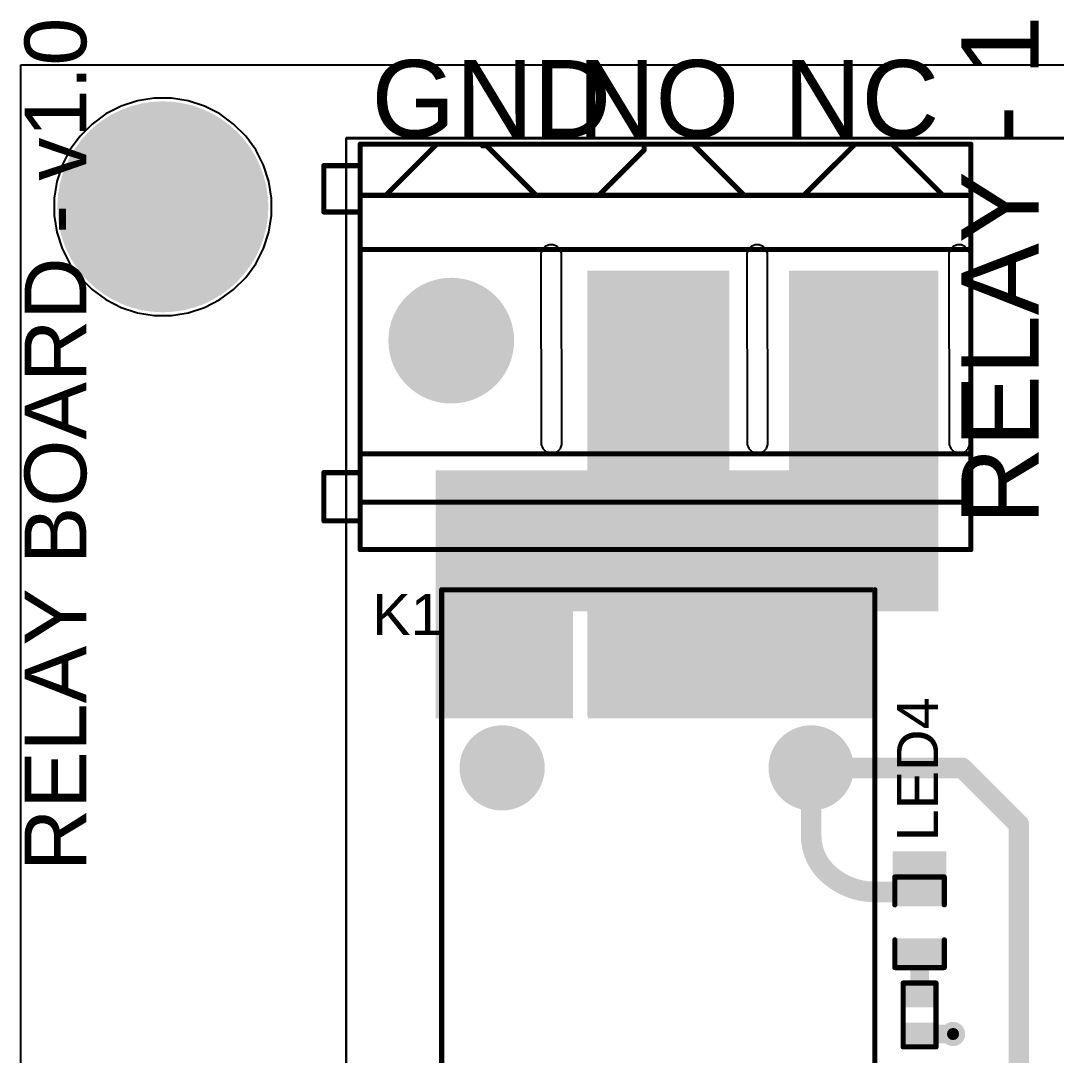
# Model space of a CAD drawing. Header units: millimetres. Extents: x 0 to 5381, y 0 to 5431.
# Drawn here: x 0 to 25.54, y 52.95 to 78.48 of the extents above; entities that cross this region are included whole.
import ezdxf

# ---------------------------------------------------------------- set-up
doc = ezdxf.new("R2010")
doc.units = ezdxf.units.MM
for name, color, linetype in [('BottomLayer', 5, 'Continuous'), ('BottomSolder', 6, 'Continuous'), ('MultiLayer', 9, 'Continuous'), ('PadHoleLayer', 156, 'Continuous'), ('TopLayer', 1, 'Continuous'), ('TopOverlay', 2, 'Continuous'), ('TopPaste', 8, 'Continuous'), ('TopSolder', 216, 'Continuous'), ('ViaHoleLayer', 16, 'Continuous')]:
    doc.layers.add(name, color=color, linetype=linetype)
doc.styles.add('Arial', font='arial.ttf', dxfattribs={"height": 0.2})

# ---------------------------------------------------------------- blocks, each defined once
blk = doc.blocks.new('R___0402_13')
at = {"layer": 'TopLayer'}
for points in [[(-0.699, -0.318), (-0.699, 0.318), (-0.241, 0.318), (-0.241, -0.318)], [(0.241, -0.318), (0.241, 0.318), (0.699, 0.318), (0.699, -0.318)]]:
    blk.add_hatch(color=1, dxfattribs=at).paths.add_polyline_path(points)
at = {"layer": 'TopPaste'}
for points in [[(-0.699, -0.318), (-0.699, 0.318), (-0.241, 0.318), (-0.241, -0.318)], [(0.241, -0.318), (0.241, 0.318), (0.699, 0.318), (0.699, -0.318)]]:
    blk.add_hatch(color=8, dxfattribs=at).paths.add_polyline_path(points)
at = {"layer": 'TopSolder'}
for points in [[(-0.754, -0.373), (-0.754, 0.373), (-0.186, 0.373), (-0.186, -0.373)], [(0.186, -0.373), (0.186, 0.373), (0.754, 0.373), (0.754, -0.373)]]:
    blk.add_hatch(color=216, dxfattribs=at).paths.add_polyline_path(points)
at = {"layer": 'TopOverlay'}
for points, const_width in [([(-0.787, 0.406), (0.787, 0.406)], 0.127), ([(-0.787, 0.406), (-0.787, -0.406)], 0.127), ([(0.787, 0.406), (0.787, -0.406)], 0.127), ([(-0.787, -0.406), (0.787, -0.406)], 0.127), ([(-0.813, -0.432), (0.813, -0.432)], 0.00323)]:
    blk.add_lwpolyline(points, dxfattribs=dict(at, const_width=const_width))
for points, const_width in [([(-0.819, 0.406, 1), (-0.756, 0.406, 1)], 0.0635), ([(-0.819, 0.406, 1), (-0.756, 0.406, 1)], 0.0635), ([(0.756, 0.406, 1), (0.819, 0.406, 1)], 0.0635), ([(0.756, 0.406, 1), (0.819, 0.406, 1)], 0.0635), ([(-0.819, -0.406, 1), (-0.756, -0.406, 1)], 0.0635), ([(-0.819, -0.406, 1), (-0.756, -0.406, 1)], 0.0635), ([(-0.814, -0.432, 1), (-0.812, -0.432, 1)], 0.00161), ([(0.756, -0.406, 1), (0.819, -0.406, 1)], 0.0635), ([(0.756, -0.406, 1), (0.819, -0.406, 1)], 0.0635), ([(0.812, -0.432, 1), (0.814, -0.432, 1)], 0.00161)]:
    blk.add_lwpolyline(points, format="xyb", close=True, dxfattribs=dict(at, const_width=const_width))
blk = doc.blocks.new('LED_0603_31')
at = {"layer": 'TopLayer'}
for points in [[(-1, 0.5), (-0.5, 0.5), (-0.5, -0.5), (-1, -0.5)], [(0.5, 0.5), (1, 0.5), (1, -0.5), (0.5, -0.5)]]:
    blk.add_hatch(color=1, dxfattribs=at).paths.add_polyline_path(points)
at = {"layer": 'TopOverlay'}
blk.add_hatch(color=2, dxfattribs=at).paths.add_polyline_path([(1.118, -0.66), (1.753, -0.66), (1.753, 0.66), (1.118, 0.66)])
at = {"layer": 'TopPaste'}
for points in [[(-1, 0.5), (-0.5, 0.5), (-0.5, -0.5), (-1, -0.5)], [(0.5, 0.5), (1, 0.5), (1, -0.5), (0.5, -0.5)]]:
    blk.add_hatch(color=8, dxfattribs=at).paths.add_polyline_path(points)
at = {"layer": 'TopSolder'}
for points in [[(-1.102, 0.602), (-0.398, 0.602), (-0.398, -0.602), (-1.102, -0.602)], [(0.398, 0.602), (1.102, 0.602), (1.102, -0.602), (0.398, -0.602)]]:
    blk.add_hatch(color=216, dxfattribs=at).paths.add_polyline_path(points)
at = {"layer": 'TopOverlay', "const_width": 0.127}
for points in [[(-1.118, 0.61), (-1.118, -0.61)], [(-1.118, 0.61), (-0.432, 0.61)], [(0.432, 0.61), (1.118, 0.61)], [(1.118, 0.61), (1.118, -0.61)], [(-1.118, -0.61), (-0.432, -0.61)], [(0.432, -0.61), (1.118, -0.61)]]:
    blk.add_lwpolyline(points, dxfattribs=at)
at = {"layer": 'TopOverlay', "const_width": 0.0635}
for points in [[(-1.149, 0.61, 1), (-1.086, 0.61, 1)], [(-1.149, 0.61, 1), (-1.086, 0.61, 1)], [(-0.464, 0.61, 1), (-0.4, 0.61, 1)], [(0.4, 0.61, 1), (0.464, 0.61, 1)], [(1.086, 0.61, 1), (1.149, 0.61, 1)], [(1.086, 0.61, 1), (1.149, 0.61, 1)], [(-1.149, -0.61, 1), (-1.086, -0.61, 1)], [(-1.149, -0.61, 1), (-1.086, -0.61, 1)], [(-0.464, -0.61, 1), (-0.4, -0.61, 1)], [(0.4, -0.61, 1), (0.464, -0.61, 1)], [(1.086, -0.61, 1), (1.149, -0.61, 1)], [(1.086, -0.61, 1), (1.149, -0.61, 1)]]:
    blk.add_lwpolyline(points, format="xyb", close=True, dxfattribs=at)
blk = doc.blocks.new('HFD16_24_ZFH_3N_39')
at = {"layer": 'BottomLayer'}
h = blk.add_hatch(color=5, dxfattribs=at)
edge = h.paths.add_edge_path()
edge.add_arc((-6.35, 3.81), 1, 0, 360)
h = blk.add_hatch(color=5, dxfattribs=at)
edge = h.paths.add_edge_path()
edge.add_arc((3.81, 3.81), 1, 0, 360)
h = blk.add_hatch(color=5, dxfattribs=at)
edge = h.paths.add_edge_path()
edge.add_arc((6.35, 3.81), 1, 0, 360)
h = blk.add_hatch(color=5, dxfattribs=at)
edge = h.paths.add_edge_path()
edge.add_arc((-6.35, -3.81), 1, 0, 360)
h = blk.add_hatch(color=5, dxfattribs=at)
edge = h.paths.add_edge_path()
edge.add_arc((3.81, -3.81), 1, 0, 360)
h = blk.add_hatch(color=5, dxfattribs=at)
edge = h.paths.add_edge_path()
edge.add_arc((6.35, -3.81), 1, 0, 360)
at = {"layer": 'BottomSolder'}
h = blk.add_hatch(color=6, dxfattribs=at)
edge = h.paths.add_edge_path()
edge.add_arc((-6.35, 3.81), 1.051, 0, 360)
h = blk.add_hatch(color=6, dxfattribs=at)
edge = h.paths.add_edge_path()
edge.add_arc((3.81, 3.81), 1.051, 0, 360)
h = blk.add_hatch(color=6, dxfattribs=at)
edge = h.paths.add_edge_path()
edge.add_arc((6.35, 3.81), 1.051, 0, 360)
h = blk.add_hatch(color=6, dxfattribs=at)
edge = h.paths.add_edge_path()
edge.add_arc((-6.35, -3.81), 1.051, 0, 360)
h = blk.add_hatch(color=6, dxfattribs=at)
edge = h.paths.add_edge_path()
edge.add_arc((3.81, -3.81), 1.051, 0, 360)
h = blk.add_hatch(color=6, dxfattribs=at)
edge = h.paths.add_edge_path()
edge.add_arc((6.35, -3.81), 1.051, 0, 360)
at = {"layer": 'MultiLayer'}
h = blk.add_hatch(color=9, dxfattribs=at)
edge = h.paths.add_edge_path()
edge.add_arc((-6.35, 3.81), 1, 0, 360)
h = blk.add_hatch(color=9, dxfattribs=at)
edge = h.paths.add_edge_path()
edge.add_arc((3.81, 3.81), 1, 0, 360)
h = blk.add_hatch(color=9, dxfattribs=at)
edge = h.paths.add_edge_path()
edge.add_arc((6.35, 3.81), 1, 0, 360)
h = blk.add_hatch(color=9, dxfattribs=at)
edge = h.paths.add_edge_path()
edge.add_arc((-6.35, -3.81), 1, 0, 360)
h = blk.add_hatch(color=9, dxfattribs=at)
edge = h.paths.add_edge_path()
edge.add_arc((3.81, -3.81), 1, 0, 360)
h = blk.add_hatch(color=9, dxfattribs=at)
edge = h.paths.add_edge_path()
edge.add_arc((6.35, -3.81), 1, 0, 360)
at = {"layer": 'PadHoleLayer'}
h = blk.add_hatch(color=156, dxfattribs=at)
edge = h.paths.add_edge_path()
edge.add_arc((-6.35, 3.81), 0.6, 0, 360)
h = blk.add_hatch(color=156, dxfattribs=at)
edge = h.paths.add_edge_path()
edge.add_arc((3.81, 3.81), 0.6, 0, 360)
h = blk.add_hatch(color=156, dxfattribs=at)
edge = h.paths.add_edge_path()
edge.add_arc((6.35, 3.81), 0.6, 0, 360)
h = blk.add_hatch(color=156, dxfattribs=at)
edge = h.paths.add_edge_path()
edge.add_arc((-6.35, -3.81), 0.6, 0, 360)
h = blk.add_hatch(color=156, dxfattribs=at)
edge = h.paths.add_edge_path()
edge.add_arc((3.81, -3.81), 0.6, 0, 360)
h = blk.add_hatch(color=156, dxfattribs=at)
edge = h.paths.add_edge_path()
edge.add_arc((6.35, -3.81), 0.6, 0, 360)
at = {"layer": 'TopLayer'}
h = blk.add_hatch(color=1, dxfattribs=at)
edge = h.paths.add_edge_path()
edge.add_arc((-6.35, 3.81), 1, 0, 360)
h = blk.add_hatch(color=1, dxfattribs=at)
edge = h.paths.add_edge_path()
edge.add_arc((3.81, 3.81), 1, 0, 360)
h = blk.add_hatch(color=1, dxfattribs=at)
edge = h.paths.add_edge_path()
edge.add_arc((6.35, 3.81), 1, 0, 360)
h = blk.add_hatch(color=1, dxfattribs=at)
edge = h.paths.add_edge_path()
edge.add_arc((-6.35, -3.81), 1, 0, 360)
h = blk.add_hatch(color=1, dxfattribs=at)
edge = h.paths.add_edge_path()
edge.add_arc((3.81, -3.81), 1, 0, 360)
h = blk.add_hatch(color=1, dxfattribs=at)
edge = h.paths.add_edge_path()
edge.add_arc((6.35, -3.81), 1, 0, 360)
at = {"layer": 'TopOverlay'}
blk.add_hatch(color=2, dxfattribs=at).paths.add_polyline_path([(-5.219, 2.681), (-4.279, 2.681), (-4.279, 4.865), (-5.219, 4.865)])
at = {"layer": 'TopSolder'}
h = blk.add_hatch(color=216, dxfattribs=at)
edge = h.paths.add_edge_path()
edge.add_arc((-6.35, 3.81), 1.051, 0, 360)
h = blk.add_hatch(color=216, dxfattribs=at)
edge = h.paths.add_edge_path()
edge.add_arc((3.81, 3.81), 1.051, 0, 360)
h = blk.add_hatch(color=216, dxfattribs=at)
edge = h.paths.add_edge_path()
edge.add_arc((6.35, 3.81), 1.051, 0, 360)
h = blk.add_hatch(color=216, dxfattribs=at)
edge = h.paths.add_edge_path()
edge.add_arc((-6.35, -3.81), 1.051, 0, 360)
h = blk.add_hatch(color=216, dxfattribs=at)
edge = h.paths.add_edge_path()
edge.add_arc((3.81, -3.81), 1.051, 0, 360)
h = blk.add_hatch(color=216, dxfattribs=at)
edge = h.paths.add_edge_path()
edge.add_arc((6.35, -3.81), 1.051, 0, 360)
at = {"layer": 'TopOverlay', "const_width": 0.127}
for points in [[(-7.595, 5.3), (8.205, 5.3)], [(-7.595, 5.3), (-7.595, -5.38)], [(8.205, 5.3), (8.205, -5.3)], [(-7.595, -5.38), (8.205, -5.38)]]:
    blk.add_lwpolyline(points, dxfattribs=at)
at = {"layer": 'TopOverlay', "const_width": 0.0635}
for points in [[(-7.627, 5.3, 1), (-7.563, 5.3, 1)], [(-7.627, 5.3, 1), (-7.563, 5.3, 1)], [(8.173, 5.3, 1), (8.237, 5.3, 1)], [(8.173, 5.3, 1), (8.237, 5.3, 1)], [(-7.627, -5.38, 1), (-7.563, -5.38, 1)], [(-7.627, -5.38, 1), (-7.563, -5.38, 1)], [(8.173, -5.3, 1), (8.237, -5.3, 1)], [(8.173, -5.38, 1), (8.237, -5.38, 1)]]:
    blk.add_lwpolyline(points, format="xyb", close=True, dxfattribs=at)
blk = doc.blocks.new('DB128L_5_08_3P_BK_S_43')
at = {"layer": 'BottomLayer'}
h = blk.add_hatch(color=5, dxfattribs=at)
edge = h.paths.add_edge_path()
edge.add_arc((-5.08, 0), 1.5, 0, 360)
h = blk.add_hatch(color=5, dxfattribs=at)
edge = h.paths.add_edge_path()
edge.add_arc((0, 0), 1.5, 0, 360)
h = blk.add_hatch(color=5, dxfattribs=at)
edge = h.paths.add_edge_path()
edge.add_arc((5.08, 0), 1.5, 0, 360)
at = {"layer": 'BottomSolder'}
h = blk.add_hatch(color=6, dxfattribs=at)
edge = h.paths.add_edge_path()
edge.add_arc((-5.08, 0), 1.551, 0, 360)
h = blk.add_hatch(color=6, dxfattribs=at)
edge = h.paths.add_edge_path()
edge.add_arc((0, 0), 1.551, 0, 360)
h = blk.add_hatch(color=6, dxfattribs=at)
edge = h.paths.add_edge_path()
edge.add_arc((5.08, 0), 1.551, 0, 360)
at = {"layer": 'MultiLayer'}
h = blk.add_hatch(color=9, dxfattribs=at)
edge = h.paths.add_edge_path()
edge.add_arc((-5.08, 0), 1.5, 0, 360)
h = blk.add_hatch(color=9, dxfattribs=at)
edge = h.paths.add_edge_path()
edge.add_arc((0, 0), 1.5, 0, 360)
h = blk.add_hatch(color=9, dxfattribs=at)
edge = h.paths.add_edge_path()
edge.add_arc((5.08, 0), 1.5, 0, 360)
at = {"layer": 'PadHoleLayer'}
h = blk.add_hatch(color=156, dxfattribs=at)
edge = h.paths.add_edge_path()
edge.add_arc((-5.08, 0), 0.8, 0, 360)
h = blk.add_hatch(color=156, dxfattribs=at)
edge = h.paths.add_edge_path()
edge.add_arc((0, 0), 0.8, 0, 360)
h = blk.add_hatch(color=156, dxfattribs=at)
edge = h.paths.add_edge_path()
edge.add_arc((5.08, 0), 0.8, 0, 360)
at = {"layer": 'TopLayer'}
h = blk.add_hatch(color=1, dxfattribs=at)
edge = h.paths.add_edge_path()
edge.add_arc((-5.08, 0), 1.5, 0, 360)
h = blk.add_hatch(color=1, dxfattribs=at)
edge = h.paths.add_edge_path()
edge.add_arc((0, 0), 1.5, 0, 360)
h = blk.add_hatch(color=1, dxfattribs=at)
edge = h.paths.add_edge_path()
edge.add_arc((5.08, 0), 1.5, 0, 360)
at = {"layer": 'TopSolder'}
h = blk.add_hatch(color=216, dxfattribs=at)
edge = h.paths.add_edge_path()
edge.add_arc((-5.08, 0), 1.551, 0, 360)
h = blk.add_hatch(color=216, dxfattribs=at)
edge = h.paths.add_edge_path()
edge.add_arc((0, 0), 1.551, 0, 360)
h = blk.add_hatch(color=216, dxfattribs=at)
edge = h.paths.add_edge_path()
edge.add_arc((5.08, 0), 1.551, 0, 360)
at = {"layer": 'TopOverlay', "const_width": 0.127}
for points in [[(7.327, 5.154), (-7.733, 5.154)], [(-7.733, -4.846), (-7.733, 5.154)], [(0.465, 5.154), (-0.78, 5.154)], [(7.327, 5.154), (7.327, -4.846)], [(8.22, 4.446), (7.325, 4.446)], [(8.22, 4.446), (8.22, 3.257)], [(7.327, 3.983), (-7.733, 3.983)], [(8.22, 3.257), (7.325, 3.257)], [(7.327, 2.794), (-7.733, 2.794)], [(-7.699, -2.249), (-7.733, -2.215)], [(7.327, -2.249), (-7.699, -2.249)], [(8.22, -3.174), (7.325, -3.174)], [(8.22, -3.174), (8.22, -4.318)], [(7.274, -3.584), (-7.656, -3.584)], [(-7.02, -3.584), (-7.02, -3.612)], [(-5.826, -4.806), (-7.02, -3.612)], [(-3.616, -3.584), (-4.836, -4.803)], [(-2.146, -3.584), (-2.27, -3.584)], [(-0.924, -4.806), (-2.146, -3.584)], [(1.444, -3.584), (0.321, -4.708)], [(4.209, -4.806), (2.988, -3.584)], [(6.671, -3.612), (5.477, -4.806)], [(6.671, -3.584), (6.671, -3.612)], [(8.22, -4.318), (7.325, -4.318)], [(7.297, -4.846), (-7.703, -4.846)], [(-4.836, -4.803), (-4.836, -4.806)], [(0.321, -4.708), (0.321, -4.806)], [(4.308, -4.806), (4.209, -4.806)]]:
    blk.add_lwpolyline(points, dxfattribs=at)
at = {"layer": 'TopOverlay', "const_width": 0.0635}
for points in [[(-7.765, 5.154, 1), (-7.701, 5.154, 1)], [(-7.765, 5.154, 1), (-7.701, 5.154, 1)], [(-0.811, 5.154, 1), (-0.748, 5.154, 1)], [(0.433, 5.154, 1), (0.497, 5.154, 1)], [(7.295, 5.154, 1), (7.359, 5.154, 1)], [(7.295, 5.154, 1), (7.359, 5.154, 1)], [(7.293, 4.446, 1), (7.357, 4.446, 1)], [(8.188, 4.446, 1), (8.252, 4.446, 1)], [(8.188, 4.446, 1), (8.252, 4.446, 1)], [(-7.765, 3.983, 1), (-7.701, 3.983, 1)], [(7.295, 3.983, 1), (7.359, 3.983, 1)], [(7.293, 3.257, 1), (7.357, 3.257, 1)], [(8.188, 3.257, 1), (8.252, 3.257, 1)], [(8.188, 3.257, 1), (8.252, 3.257, 1)], [(-7.765, 2.794, 1), (-7.701, 2.794, 1)], [(7.295, 2.794, 1), (7.359, 2.794, 1)], [(-7.765, -2.215, 1), (-7.701, -2.215, 1)], [(-7.731, -2.249, 1), (-7.668, -2.249, 1)], [(-7.731, -2.249, 1), (-7.668, -2.249, 1)], [(7.295, -2.249, 1), (7.359, -2.249, 1)], [(7.293, -3.174, 1), (7.357, -3.174, 1)], [(8.188, -3.174, 1), (8.252, -3.174, 1)], [(8.188, -3.174, 1), (8.252, -3.174, 1)], [(-7.688, -3.584, 1), (-7.624, -3.584, 1)], [(-7.052, -3.584, 1), (-6.988, -3.584, 1)], [(-7.052, -3.612, 1), (-6.988, -3.612, 1)], [(-7.052, -3.612, 1), (-6.988, -3.612, 1)], [(-3.648, -3.584, 1), (-3.585, -3.584, 1)], [(-2.302, -3.584, 1), (-2.238, -3.584, 1)], [(-2.178, -3.584, 1), (-2.114, -3.584, 1)], [(-2.178, -3.584, 1), (-2.114, -3.584, 1)], [(1.412, -3.584, 1), (1.476, -3.584, 1)], [(2.956, -3.584, 1), (3.019, -3.584, 1)], [(6.639, -3.584, 1), (6.702, -3.584, 1)], [(6.639, -3.612, 1), (6.702, -3.612, 1)], [(6.639, -3.612, 1), (6.702, -3.612, 1)], [(7.242, -3.584, 1), (7.306, -3.584, 1)], [(7.293, -4.318, 1), (7.357, -4.318, 1)], [(8.188, -4.318, 1), (8.252, -4.318, 1)], [(8.188, -4.318, 1), (8.252, -4.318, 1)], [(-7.765, -4.846, 1), (-7.701, -4.846, 1)], [(-7.735, -4.846, 1), (-7.671, -4.846, 1)], [(-5.858, -4.806, 1), (-5.794, -4.806, 1)], [(-4.867, -4.803, 1), (-4.804, -4.803, 1)], [(-4.867, -4.803, 1), (-4.804, -4.803, 1)], [(-4.867, -4.806, 1), (-4.804, -4.806, 1)], [(-0.956, -4.806, 1), (-0.892, -4.806, 1)], [(0.289, -4.708, 1), (0.352, -4.708, 1)], [(0.289, -4.708, 1), (0.352, -4.708, 1)], [(0.289, -4.806, 1), (0.352, -4.806, 1)], [(4.178, -4.806, 1), (4.241, -4.806, 1)], [(4.178, -4.806, 1), (4.241, -4.806, 1)], [(4.277, -4.806, 1), (4.34, -4.806, 1)], [(5.445, -4.806, 1), (5.509, -4.806, 1)], [(7.265, -4.846, 1), (7.329, -4.846, 1)], [(7.295, -4.846, 1), (7.359, -4.846, 1)]]:
    blk.add_lwpolyline(points, format="xyb", close=True, dxfattribs=at)

msp = doc.modelspace()

# ---------------------------------------------------------------- hatches: boundary and pattern name
at = {"layer": 'BottomLayer'}
h = msp.add_hatch(color=5, dxfattribs=at)
edge = h.paths.add_edge_path()
edge.add_arc((3.505, 73.889), 2.5, 0, 360)
for points in [[(22.631, 72.314), (18.948, 72.314), (18.948, 63.906), (22.631, 63.906)], [(10.236, 61.267), (13.623, 61.267), (13.623, 67.386), (10.236, 67.386)], [(10.389, 67.386), (10.389, 63.906), (22.555, 63.906), (22.555, 67.386)]]:
    msp.add_hatch(color=5, dxfattribs=at).paths.add_polyline_path(points)
h = msp.add_hatch(color=5, dxfattribs=at)
edge = h.paths.add_edge_path()
edge.add_arc((22.991, 53.48), 0.3, 0, 360)
at = {"layer": 'BottomSolder'}
h = msp.add_hatch(color=6, dxfattribs=at)
edge = h.paths.add_edge_path()
edge.add_arc((3.505, 73.889), 2.602, 0, 360)
h = msp.add_hatch(color=6, dxfattribs=at)
edge = h.paths.add_edge_path()
edge.add_arc((22.991, 53.48), 0.15, 0, 360)
at = {"layer": 'MultiLayer'}
h = msp.add_hatch(color=9, dxfattribs=at)
edge = h.paths.add_edge_path()
edge.add_arc((3.505, 73.889), 2.5, 0, 360)
at = {"layer": 'PadHoleLayer'}
h = msp.add_hatch(color=156, dxfattribs=at)
edge = h.paths.add_edge_path()
edge.add_arc((3.505, 73.889), 1.75, 0, 360)
at = {"layer": 'TopLayer'}
h = msp.add_hatch(color=1, dxfattribs=at)
edge = h.paths.add_edge_path()
edge.add_arc((3.505, 73.889), 2.5, 0, 360)
for points in [[(13.97, 61.316), (17.475, 61.316), (17.475, 72.314), (13.97, 72.314)], [(21.103, 61.269), (21.103, 64.643), (13.991, 64.643), (13.991, 61.269)]]:
    msp.add_hatch(color=1, dxfattribs=at).paths.add_polyline_path(points)
h = msp.add_hatch(color=1, dxfattribs=at)
edge = h.paths.add_edge_path()
edge.add_arc((22.991, 53.48), 0.3, 0, 360)
at = {"layer": 'TopSolder'}
h = msp.add_hatch(color=216, dxfattribs=at)
edge = h.paths.add_edge_path()
edge.add_arc((3.505, 73.889), 2.602, 0, 360)
h = msp.add_hatch(color=216, dxfattribs=at)
edge = h.paths.add_edge_path()
edge.add_arc((22.991, 53.48), 0.15, 0, 360)
at = {"layer": 'ViaHoleLayer'}
h = msp.add_hatch(color=16, dxfattribs=at)
edge = h.paths.add_edge_path()
edge.add_arc((22.991, 53.48), 0.15, 0, 360)

# ---------------------------------------------------------------- linework, layer by layer
at = {"layer": 'BottomLayer'}
for p, q in [((0, 0), (0, 77.394)), ((0, 77.394), (88.189, 77.394)), ((2.477, 76.37), (2.102, 76.179)), ((2.878, 76.5), (2.477, 76.37)), ((3.294, 76.566), (2.878, 76.5)), ((3.716, 76.566), (3.294, 76.566)), ((4.132, 76.5), (3.716, 76.566)), ((4.533, 76.37), (4.132, 76.5)), ((4.909, 76.179), (4.533, 76.37)), ((2.102, 76.179), (1.761, 75.931)), ((5.25, 75.931), (4.909, 76.179)), ((1.761, 75.931), (1.463, 75.633)), ((5.548, 75.633), (5.25, 75.931)), ((1.463, 75.633), (1.215, 75.292)), ((5.795, 75.292), (5.548, 75.633)), ((8.026, 75.59), (80.162, 75.641)), ((80.162, 75.641), (8.026, 75.59)), ((8.026, 65.329), (8.026, 75.59)), ((8.026, 75.59), (8.026, 65.329)), ((1.215, 75.292), (1.024, 74.917)), ((5.987, 74.917), (5.795, 75.292)), ((1.024, 74.917), (0.893, 74.516)), ((6.117, 74.516), (5.987, 74.917)), ((0.893, 74.516), (0.827, 74.099)), ((6.183, 74.099), (6.117, 74.516)), ((0.827, 74.099), (0.827, 73.678)), ((6.183, 73.678), (6.183, 74.099)), ((0.827, 73.678), (0.893, 73.262)), ((6.117, 73.262), (6.183, 73.678)), ((0.893, 73.262), (1.024, 72.861)), ((5.987, 72.861), (6.117, 73.262)), ((1.024, 72.861), (1.215, 72.485)), ((5.795, 72.485), (5.987, 72.861)), ((1.215, 72.485), (1.463, 72.144)), ((5.548, 72.144), (5.795, 72.485)), ((1.463, 72.144), (1.761, 71.846)), ((5.25, 71.846), (5.548, 72.144)), ((1.761, 71.846), (2.102, 71.598)), ((4.909, 71.598), (5.25, 71.846)), ((2.102, 71.598), (2.477, 71.407)), ((4.533, 71.407), (4.909, 71.598)), ((2.477, 71.407), (2.878, 71.277)), ((2.878, 71.277), (3.294, 71.211)), ((3.716, 71.211), (4.132, 71.277)), ((4.132, 71.277), (4.533, 71.407)), ((3.294, 71.211), (3.716, 71.211)), ((8.026, 47.803), (8.026, 65.329)), ((8.026, 65.329), (8.026, 47.803))]:
    msp.add_line(p, q, dxfattribs=at)
for points, const_width in [([(20.547, 70.23), (20.777, 70.46)], 2.54), ([(19.492, 60.046), (23.216, 60.046)], 0.508), ([(23.216, 60.046), (24.613, 58.649)], 0.508), ([(24.613, 42.291), (24.613, 58.649)], 0.508)]:
    msp.add_lwpolyline(points, dxfattribs=dict(at, const_width=const_width))
for points, const_width in [([(20.142, 70.46, 1), (21.412, 70.46, 1)], 1.27), ([(19.912, 70.23, 1), (21.182, 70.23, 1)], 1.27), ([(19.365, 60.046, 1), (19.619, 60.046, 1)], 0.254), ([(23.089, 60.046, 1), (23.343, 60.046, 1)], 0.254), ([(23.089, 60.046, 1), (23.343, 60.046, 1)], 0.254), ([(24.486, 58.649, 1), (24.74, 58.649, 1)], 0.254), ([(24.486, 58.649, 1), (24.74, 58.649, 1)], 0.254)]:
    msp.add_lwpolyline(points, format="xyb", close=True, dxfattribs=dict(at, const_width=const_width))
at = {"layer": 'MultiLayer'}
for p, q in [((12.866, 72.839), (12.827, 72.745)), ((12.937, 72.91), (12.866, 72.839)), ((13.03, 72.949), (12.937, 72.91)), ((13.081, 72.949), (13.03, 72.949)), ((13.132, 72.949), (13.081, 72.949)), ((13.225, 72.91), (13.132, 72.949)), ((13.296, 72.839), (13.225, 72.91)), ((13.335, 72.745), (13.296, 72.839)), ((17.946, 72.839), (17.907, 72.745)), ((18.017, 72.91), (17.946, 72.839)), ((18.11, 72.949), (18.017, 72.91)), ((18.161, 72.949), (18.11, 72.949)), ((18.212, 72.949), (18.161, 72.949)), ((18.305, 72.91), (18.212, 72.949)), ((18.376, 72.839), (18.305, 72.91)), ((18.415, 72.745), (18.376, 72.839)), ((22.924, 72.839), (22.885, 72.745)), ((22.995, 72.91), (22.924, 72.839)), ((23.089, 72.949), (22.995, 72.91)), ((23.139, 72.949), (23.089, 72.949)), ((23.19, 72.949), (23.139, 72.949)), ((23.283, 72.91), (23.19, 72.949)), ((23.355, 72.839), (23.283, 72.91)), ((23.393, 72.745), (23.355, 72.839)), ((12.827, 72.745), (12.827, 72.695)), ((12.827, 72.695), (12.827, 72.695)), ((12.827, 72.695), (12.829, 72.695)), ((12.829, 72.695), (12.838, 68.071)), ((13.335, 72.695), (13.335, 72.745)), ((13.337, 72.695), (13.335, 72.695)), ((13.346, 68.071), (13.337, 72.695)), ((17.907, 72.745), (17.907, 72.695)), ((17.907, 72.695), (17.907, 72.695)), ((17.907, 72.695), (17.909, 72.695)), ((17.909, 72.695), (17.918, 68.071)), ((18.415, 72.695), (18.415, 72.745)), ((18.417, 72.695), (18.415, 72.695)), ((18.426, 68.071), (18.417, 72.695)), ((22.885, 72.745), (22.885, 72.695)), ((22.885, 72.695), (22.885, 72.695)), ((22.885, 72.695), (22.887, 72.695)), ((22.887, 72.695), (22.897, 68.071)), ((23.393, 72.695), (23.393, 72.745)), ((23.395, 72.695), (23.393, 72.695)), ((23.405, 68.071), (23.395, 72.695)), ((12.838, 68.071), (12.838, 68.021)), ((12.838, 68.021), (12.877, 67.927)), ((13.308, 67.927), (13.346, 68.021)), ((13.346, 68.021), (13.346, 68.071)), ((13.346, 68.071), (13.346, 68.071)), ((17.918, 68.071), (17.918, 68.021)), ((17.918, 68.021), (17.957, 67.927)), ((18.388, 67.927), (18.426, 68.021)), ((18.426, 68.021), (18.426, 68.071)), ((18.426, 68.071), (18.426, 68.071)), ((22.897, 68.071), (22.897, 68.021)), ((22.897, 68.021), (22.935, 67.927)), ((23.366, 67.927), (23.405, 68.021)), ((23.405, 68.021), (23.405, 68.071)), ((23.405, 68.071), (23.405, 68.071)), ((12.877, 67.927), (12.948, 67.856)), ((12.948, 67.856), (13.042, 67.817)), ((13.042, 67.817), (13.092, 67.817)), ((13.092, 67.817), (13.143, 67.817)), ((13.143, 67.817), (13.236, 67.856)), ((13.236, 67.856), (13.308, 67.927)), ((17.957, 67.927), (18.028, 67.856)), ((18.028, 67.856), (18.122, 67.817)), ((18.122, 67.817), (18.172, 67.817)), ((18.172, 67.817), (18.223, 67.817)), ((18.223, 67.817), (18.316, 67.856)), ((18.316, 67.856), (18.388, 67.927)), ((22.935, 67.927), (23.007, 67.856)), ((23.007, 67.856), (23.1, 67.817)), ((23.1, 67.817), (23.151, 67.817)), ((23.151, 67.817), (23.201, 67.817)), ((23.201, 67.817), (23.295, 67.856)), ((23.295, 67.856), (23.366, 67.927))]:
    msp.add_line(p, q, dxfattribs=at)
at = {"layer": 'TopLayer'}
for p, q in [((0, 0), (0, 77.394)), ((0, 77.394), (88.189, 77.394)), ((2.477, 76.37), (2.102, 76.179)), ((2.878, 76.5), (2.477, 76.37)), ((3.294, 76.566), (2.878, 76.5)), ((3.716, 76.566), (3.294, 76.566)), ((4.132, 76.5), (3.716, 76.566)), ((4.533, 76.37), (4.132, 76.5)), ((4.909, 76.179), (4.533, 76.37)), ((2.102, 76.179), (1.761, 75.931)), ((5.25, 75.931), (4.909, 76.179)), ((1.761, 75.931), (1.463, 75.633)), ((5.548, 75.633), (5.25, 75.931)), ((1.463, 75.633), (1.215, 75.292)), ((5.795, 75.292), (5.548, 75.633)), ((8.026, 75.565), (80.162, 75.616)), ((80.162, 75.616), (8.026, 75.565)), ((8.026, 65.329), (8.026, 75.565)), ((8.026, 75.565), (8.026, 65.329)), ((1.215, 75.292), (1.024, 74.917)), ((5.987, 74.917), (5.795, 75.292)), ((1.024, 74.917), (0.893, 74.516)), ((6.117, 74.516), (5.987, 74.917)), ((0.893, 74.516), (0.827, 74.099)), ((6.183, 74.099), (6.117, 74.516)), ((0.827, 74.099), (0.827, 73.678)), ((6.183, 73.678), (6.183, 74.099)), ((0.827, 73.678), (0.893, 73.262)), ((6.117, 73.262), (6.183, 73.678)), ((0.893, 73.262), (1.024, 72.861)), ((5.987, 72.861), (6.117, 73.262)), ((1.024, 72.861), (1.215, 72.485)), ((5.795, 72.485), (5.987, 72.861)), ((1.215, 72.485), (1.463, 72.144)), ((5.548, 72.144), (5.795, 72.485)), ((1.463, 72.144), (1.761, 71.846)), ((5.25, 71.846), (5.548, 72.144)), ((1.761, 71.846), (2.102, 71.598)), ((4.909, 71.598), (5.25, 71.846)), ((2.102, 71.598), (2.477, 71.407)), ((4.533, 71.407), (4.909, 71.598)), ((2.477, 71.407), (2.878, 71.277)), ((2.878, 71.277), (3.294, 71.211)), ((3.716, 71.211), (4.132, 71.277)), ((4.132, 71.277), (4.533, 71.407)), ((3.294, 71.211), (3.716, 71.211)), ((8.026, 47.803), (8.026, 65.329)), ((8.026, 65.329), (8.026, 47.803))]:
    msp.add_line(p, q, dxfattribs=at)
for points, const_width in [([(19.492, 58.374), (19.492, 60.046)], 0.508), ([(21.057, 56.986), (22.166, 56.986)], 0.508), ([(22.166, 56.986), (22.191, 56.986)], 0.508), ([(22.166, 54.419), (22.166, 55.486)], 0.457), ([(22.166, 53.48), (22.991, 53.48)], 0.457)]:
    msp.add_lwpolyline(points, dxfattribs=dict(at, const_width=const_width))
for points, const_width in [([(19.365, 60.046, 1), (19.619, 60.046, 1)], 0.254), ([(19.365, 58.374, 1), (19.619, 58.374, 1)], 0.254), ([(19.365, 58.374, 1), (19.619, 58.374, 1)], 0.254), ([(19.736, 57.48, 1), (19.99, 57.48, 1)], 0.254), ([(19.736, 57.48, 1), (19.99, 57.48, 1)], 0.254), ([(20.93, 56.986, 1), (21.184, 56.986, 1)], 0.254), ([(20.93, 56.986, 1), (21.184, 56.986, 1)], 0.254), ([(22.039, 56.986, 1), (22.293, 56.986, 1)], 0.254), ([(22.039, 56.986, 1), (22.293, 56.986, 1)], 0.254), ([(22.064, 56.986, 1), (22.318, 56.986, 1)], 0.254), ([(22.051, 55.486, 1), (22.28, 55.486, 1)], 0.229), ([(22.051, 54.419, 1), (22.28, 54.419, 1)], 0.229), ([(22.051, 53.48, 1), (22.28, 53.48, 1)], 0.229), ([(22.877, 53.48, 1), (23.105, 53.48, 1)], 0.229)]:
    msp.add_lwpolyline(points, format="xyb", close=True, dxfattribs=dict(at, const_width=const_width))
at = {"layer": 'TopLayer', "const_width": 0.508}
for points in [[(19.863, 57.48, -0.198912), (19.492, 58.374)], [(21.057, 56.986, -0.198912), (19.863, 57.48)]]:
    msp.add_lwpolyline(points, format="xyb", dxfattribs=at)

# ---------------------------------------------------------------- block references
for name, p, rotation in [('DB128L_5_08_3P_BK_S_43', (15.697, 70.587), 180), ('HFD16_24_ZFH_3N_39', (15.682, 56.236), 90), ('LED_0603_31', (22.166, 56.236), 90), ('R___0402_13', (22.166, 53.95), 90)]:
    msp.add_blockref(name, p, dxfattribs=dict(rotation=rotation))

# ---------------------------------------------------------------- texts
at = {"layer": 'TopOverlay', "style": 'Arial'}
for s, height, rotation, p in [('RELAY BOARD - v1.0', 1.524, 90, (1.618, 57.498)), ('RELAY - 1', 1.905, 90, (25.102, 66.04)), ('GND', 1.905, 360, (8.649, 75.606)), ('NO', 1.905, 360, (13.729, 75.606)), ('NC', 1.905, 360, (18.809, 75.604)), ('LED4', 1.016, 90, (22.623, 58.234))]:
    msp.add_text(s, height=height, rotation=rotation, dxfattribs=at).set_placement(p)
msp.add_text('K1', height=1.016, dxfattribs=at).set_placement((8.67, 63.322))

doc.saveas('drawing.dxf')
